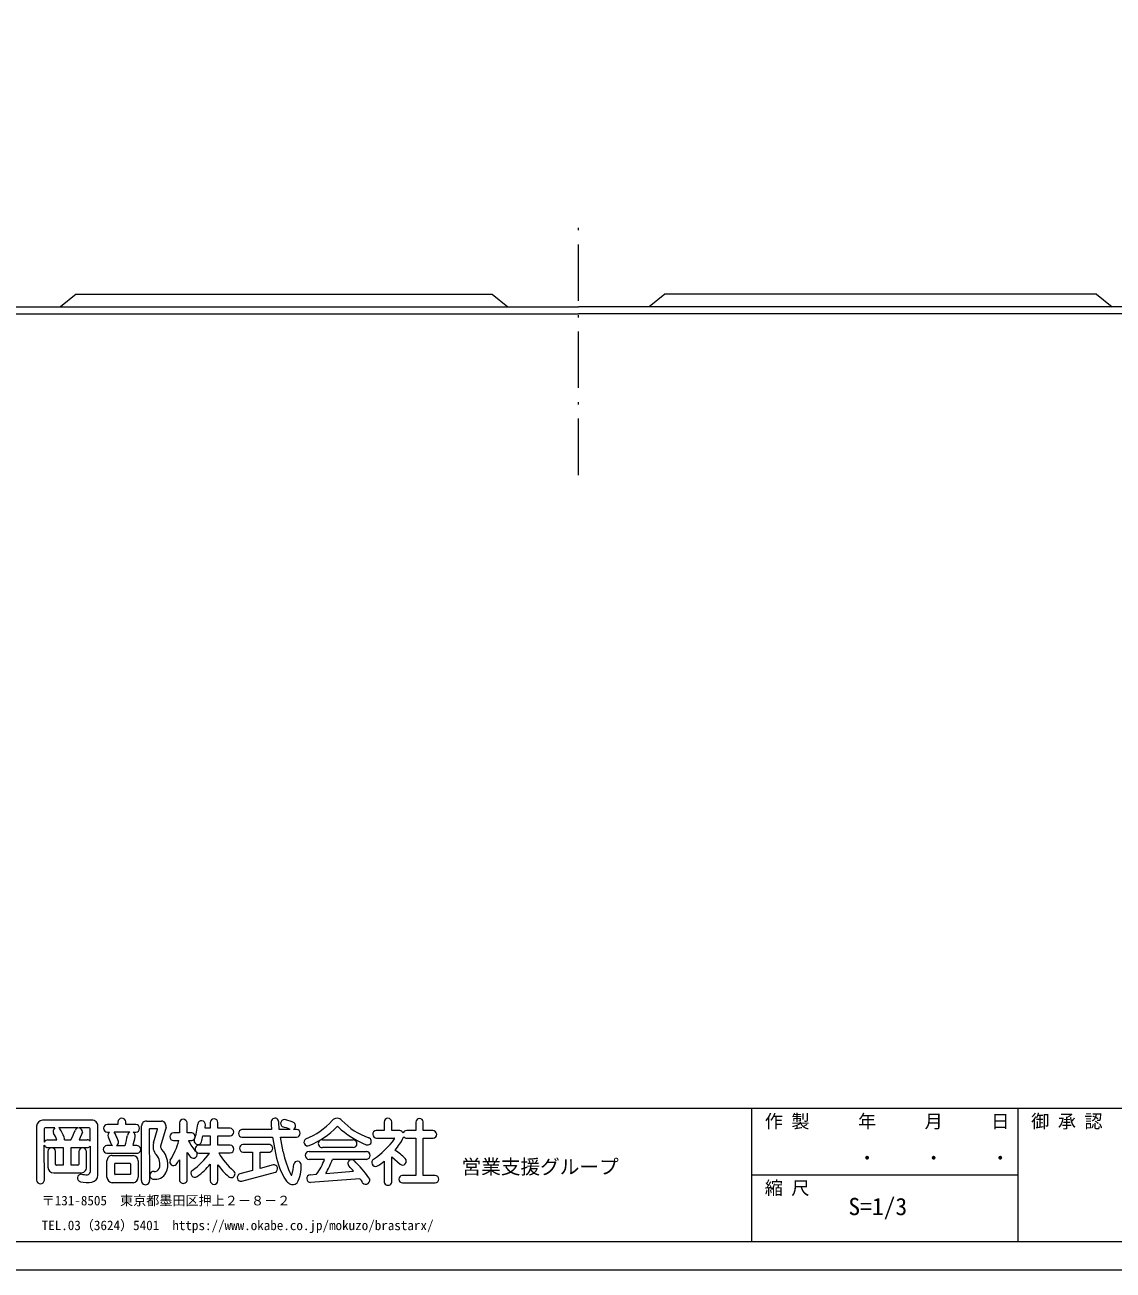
# Model space of a CAD drawing. Units: millimetres, scale not verified. Extents: x -630 to 630, y -1503 to 1503.
# Drawn here: x -245 to 101.6, y -1477.5 to -1080.9 of the extents above; entities that cross this region are included whole.
import ezdxf
from ezdxf.enums import TextEntityAlignment as Align

# ---------------------------------------------------------------- set-up
doc = ezdxf.new("R2010")
doc.units = ezdxf.units.MM
doc.header["$LTSCALE"] = 3
doc.linetypes.add('DASHED_DOTTED', pattern=[9.25, 6, -1.5, 0.25, -1.5])
for name, color, linetype, lineweight in [('0-C_レイヤ14', 7, 'Continuous', 18), ('0-F_0', 4, 'Continuous', 5), ('1-0_レイヤ15', 2, 'Continuous', 18)]:
    doc.layers.add(name, color=color, linetype=linetype, lineweight=lineweight)
doc.styles.add('ＭＳ ゴシック', font='')
doc.styles.get('ＭＳ ゴシック').set_extended_font_data('MS Gothic')

msp = doc.modelspace()

# ---------------------------------------------------------------- linework, layer by layer
at = {"layer": '0-C_レイヤ14'}
for p, q in [((-241.246, -1431.727), (-241.246, -1448.878)), ((-223.663, -1429.783), (-239.345, -1429.783)), ((-221.719, -1447.323), (-221.719, -1431.641)), ((-207.809, -1448.999), (-207.809, -1431.632)), ((-206.254, -1430.077), (-201.489, -1430.073)), ((-238.787, -1432.557), (-238.787, -1436.821)), ((-235.435, -1432.25), (-238.481, -1432.25)), ((-227.992, -1432.254), (-234.135, -1432.254)), ((-224.484, -1432.25), (-227.638, -1432.25)), ((-224.182, -1436.458), (-224.186, -1432.574)), ((-218.695, -1433.628), (-218.008, -1433.628)), ((-218.432, -1435.093), (-217.572, -1437.253)), ((-211.559, -1433.628), (-216.557, -1433.624)), ((-210.479, -1433.628), (-209.623, -1433.628)), ((-205.346, -1432.682), (-205.32, -1448.977)), ((-202.811, -1432.535), (-205.217, -1432.54)), ((-203.964, -1437.032), (-202.694, -1432.682)), ((-200.033, -1432.021), (-201.795, -1438.112)), ((-166.399, -1432.807), (-175.882, -1432.799)), ((-158.451, -1432.721), (-159.444, -1432.721)), ((-133.01, -1435.486), (-127.385, -1435.499)), ((-238.783, -1448.878), (-238.787, -1437.737)), ((-237.66, -1439.719), (-237.66, -1444.731)), ((-237.643, -1436.043), (-234.757, -1436.043)), ((-235.198, -1443.867), (-235.198, -1439.719)), ((-232.346, -1436.043), (-230.32, -1436.043)), ((-227.81, -1439.719), (-227.81, -1443.867)), ((-225.348, -1444.731), (-225.348, -1439.719)), ((-224.169, -1438.061), (-224.182, -1446.372)), ((-217.054, -1437.879), (-218.872, -1437.879)), ((-215.788, -1437.883), (-213.092, -1437.866)), ((-209.321, -1437.905), (-210.53, -1437.905)), ((-197.633, -1436.307), (-195.948, -1436.307)), ((-192.838, -1436.307), (-192.103, -1436.307)), ((-166.961, -1437.516), (-175.601, -1437.516)), ((-154.433, -1439.763), (-136.203, -1439.763)), ((-150.234, -1436), (-140.428, -1436)), ((-140.428, -1438.505), (-150.234, -1438.505)), ((-218.868, -1440.324), (-209.321, -1440.324)), ((-218.829, -1447.975), (-218.829, -1442.705)), ((-217.187, -1441.063), (-210.491, -1441.063)), ((-216.319, -1447.012), (-216.319, -1443.642)), ((-216.19, -1443.512), (-211.481, -1443.512)), ((-211.351, -1443.642), (-211.351, -1447.012)), ((-208.893, -1442.705), (-208.893, -1447.975)), ((-195.767, -1442.372), (-195.775, -1448.619)), ((-193.313, -1448.619), (-193.313, -1440.065)), ((-189.576, -1440.255), (-186.163, -1440.255)), ((-183.226, -1440.212), (-179.554, -1440.212)), ((-149.508, -1442.268), (-154.433, -1442.268)), ((-136.203, -1442.268), (-147.046, -1442.268)), ((-130.552, -1442.847), (-130.543, -1449.18)), ((-235.759, -1446.588), (-227.292, -1446.588)), ((-211.481, -1447.141), (-216.19, -1447.141)), ((-185.947, -1443.797), (-185.947, -1449.068)), ((-183.485, -1449.068), (-183.485, -1444.013)), ((-175.903, -1449.267), (-165.181, -1446.351)), ((-154.131, -1447.193), (-152.109, -1447.02)), ((-149.15, -1446.813), (-140.298, -1445.996)), ((-210.491, -1449.703), (-217.187, -1449.703)), ((-138.276, -1448.433), (-154.001, -1449.655)), ((-124.703, -1449.785), (-114.292, -1449.789))]:
    msp.add_line(p, q, dxfattribs=at)
for points in [[(-215.369, -1430.388), (-215.369, -1431.123), (-218.695, -1431.123)], [(-209.619, -1431.127), (-212.863, -1431.123), (-212.863, -1430.345)], [(-195.775, -1430.647), (-195.775, -1433.801), (-197.547, -1433.801)], [(-192.147, -1433.801), (-193.313, -1433.801), (-193.313, -1430.647)], [(-185.947, -1430.535), (-185.947, -1432.349), (-187.589, -1432.349)], [(-179.64, -1432.349), (-183.485, -1432.349), (-183.485, -1430.535)], [(-160.528, -1432.721), (-163.937, -1432.721), (-164.11, -1430.388)], [(-130.543, -1430.388), (-130.543, -1433.11), (-133.131, -1433.093)], [(-125.58, -1433.118), (-128.081, -1433.11), (-128.081, -1430.345)], [(-120.43, -1430.393), (-120.43, -1433.093), (-123.372, -1433.11)], [(-115.035, -1433.11), (-118.102, -1433.11), (-118.102, -1430.345)], [(-226.674, -1433.559), (-227.681, -1436.047), (-225.128, -1436.047)], [(-188.323, -1434.769), (-185.947, -1434.769), (-185.947, -1437.749), (-189.49, -1437.749)], [(-179.554, -1437.749), (-183.485, -1437.749), (-183.485, -1434.769), (-179.64, -1434.769)], [(-175.86, -1435.227), (-166.097, -1435.227), (-165.056, -1440.877)], [(-162.706, -1439.823), (-163.591, -1435.183), (-158.451, -1435.183)], [(-123.372, -1435.529), (-120.478, -1435.529), (-120.478, -1447.409), (-124.793, -1447.387)], [(-114.292, -1447.392), (-118.102, -1447.409), (-118.102, -1435.529), (-114.948, -1435.529)], [(-237.66, -1438.51), (-232.778, -1438.51), (-232.778, -1444.126), (-234.938, -1444.126)], [(-228.07, -1444.126), (-230.273, -1444.126), (-230.273, -1438.51), (-225.132, -1438.51)], [(-175.601, -1439.979), (-172.491, -1439.979), (-172.491, -1445.811), (-176.538, -1446.908)], [(-165.881, -1443.996), (-170.028, -1445.163), (-170.028, -1439.979), (-166.961, -1439.979)], [(-128.081, -1449.18), (-128.081, -1441.491), (-125.489, -1443.823)]]:
    msp.add_lwpolyline(points, dxfattribs=at)
for centre, radius, start, end in [((-239.293, -1431.735), 1.953, 91.52137, 179.76612), ((-223.583, -1431.645), 1.863, 0.12368, 92.48023), ((-218.665, -1432.375), 1.253, 91.38273, 268.61727), ((-214.115, -1430.409), 1.254, 2.92254, 179.05298), ((-209.691, -1432.377), 1.253, 273.11641, 86.68568), ((-206.275, -1431.611), 1.534, 89.19307, 180.80693), ((-201.641, -1431.705), 1.639, 348.88353, 84.65273), ((-194.544, -1430.75), 1.236, 4.76758, 175.23242), ((-207.587, -1429.897), 17.7, 339.15725, 356.39251), ((-188.698, -1431.207), 1.24, 357.11096, 170.87102), ((-204.636, -1429.756), 17.243, 351.34973, 354.96472), ((-184.716, -1430.629), 1.235, 4.34541, 175.65459), ((-165.322, -1430.373), 1.212, 359.26046, 188.73563), ((-141.866, -1430.36), 24.655, 180.45639, 185.69616), ((-162.277, -1430.82), 1.24, 69.46158, 240.98814), ((-166.415, -1445.466), 16.456, 64.18811, 73.8649), ((-159.986, -1431.626), 1.222, 296.35428, 52.91184), ((-162.673, -1416.475), 20.516, 290.42472, 319.24156), ((-145.555, -1431.352), 2.164, 43.22578, 136.77422), ((-145.401, -1432.087), 0.257, 34.0708, 133.24881), ((-129.017, -1416.016), 20.39, 222.79891, 251.56918), ((-129.311, -1430.428), 1.233, 3.84542, 178.16475), ((-119.265, -1430.44), 1.167, 4.68635, 177.65193), ((-238.481, -1432.557), 0.307, 90, 180), ((-234.692, -1433.343), 1.322, 124.20491, 211.09197), ((-244.273, -1439.785), 10.226, 21.46745, 34.28199), ((-234.574, -1433.069), 0.925, 34.88437, 61.65661), ((-254.149, -1444.684), 23.684, 23.707, 30.84886), ((-233.725, -1435.777), 1.404, 349.08122, 25.99767), ((-262.556, -1419.424), 36.268, 332.7262, 338.10924), ((-227.789, -1433.468), 1.231, 99.48038, 154.86526), ((-227.876, -1433.434), 1.208, 354.07315, 78.63102), ((-224.563, -1432.622), 0.381, 7.26484, 77.96327), ((-217.287, -1434.63), 1.235, 125.75073, 202.00164), ((-217.459, -1434.748), 1.442, 19.83388, 51.24147), ((-258.612, -1451.669), 45.936, 19.11499, 22.27184), ((-250.438, -1426.935), 38.913, 343.6861, 348.6012), ((-210.989, -1434.817), 1.318, 115.60725, 171.69176), ((-249.898, -1427.021), 40.845, 344.54586, 348.77564), ((-211.053, -1434.73), 1.242, 348.76276, 62.43538), ((-205.187, -1432.697), 0.16, 100.80575, 174.64687), ((-202.835, -1432.675), 0.141, 356.94656, 79.96086), ((-197.561, -1435.055), 1.254, 89.3346, 266.71553), ((-192.035, -1435.052), 1.256, 266.87477, 95.10075), ((-210.377, -1431.369), 22.314, 346.14401, 351.23613), ((-179.67, -1433.559), 1.21, 271.4321, 88.5679), ((-175.745, -1434.012), 1.22, 96.41823, 264.60124), ((-167.897, -1450.14), 18.913, 67.07032, 74.61252), ((-158.495, -1433.952), 1.232, 272.07864, 87.92136), ((-154.868, -1436.761), 1.24, 121.32112, 292.70421), ((-165.493, -1412.141), 28.055, 293.31325, 315.22564), ((-125.143, -1410.218), 29.56, 227.30276, 247.90212), ((-135.824, -1436.498), 1.193, 248.41729, 72.41472), ((-132.98, -1434.285), 1.202, 97.21838, 268.56832), ((-147.936, -1421.104), 25.328, 303.50004, 324.81876), ((-127.408, -1435.673), 0.175, 351.89287, 82.63993), ((-149.845, -1421.709), 28.857, 322.15665, 332.03779), ((-125.788, -1434.653), 1.549, 32.23894, 82.2679), ((-123.373, -1434.32), 1.211, 89.97852, 155.94325), ((-125.798, -1434.661), 1.553, 338.12543, 344.02528), ((-123.372, -1434.319), 1.21, 219.47297, 269.97158), ((-115.033, -1434.321), 1.211, 273.99544, 90.09538), ((-237.63, -1437.257), 1.253, 202.49483, 268.61866), ((-237.572, -1437.378), 1.337, 93.00974, 155.36251), ((-236.429, -1439.815), 1.235, 4.43221, 175.56779), ((-226.579, -1439.879), 1.242, 7.39703, 172.60297), ((-225.118, -1437.282), 1.227, 269.34312, 320.66253), ((-225.125, -1437.337), 1.29, 42.98925, 90.10932), ((-218.767, -1439.101), 1.227, 94.90973, 265.29273), ((-216.309, -1436.735), 1.365, 202.28042, 236.94095), ((-216.272, -1436.899), 1.097, 296.18107, 14.36857), ((-209.252, -1439.115), 1.212, 266.72951, 93.27049), ((-200.483, -1438.214), 3.676, 161.24678, 223.83895), ((-200.382, -1438.135), 1.414, 179.07709, 221.46828), ((-206.113, -1443.815), 6.658, 335.50528, 45.43515), ((-216.591, -1430.901), 21.339, 327.12265, 345.32466), ((-181.194, -1430.957), 12.814, 204.67734, 223.67663), ((-189.852, -1436.334), 1.201, 173.31008, 341.63231), ((-189.497, -1439.003), 1.254, 89.64809, 220.04225), ((-179.64, -1438.981), 1.234, 274.01418, 85.98582), ((-175.376, -1438.747), 1.252, 100.34023, 259.65977), ((-167.345, -1438.747), 1.29, 287.34258, 72.65742), ((-154.433, -1441.015), 1.253, 90, 270), ((-150.285, -1437.253), 1.254, 87.68033, 272.31967), ((-140.458, -1437.253), 1.253, 271.38273, 88.61727), ((-136.28, -1441.015), 1.255, 273.55173, 86.44827), ((-139.361, -1457.906), 22.213, 45.69908, 56.36331), ((-217.222, -1442.67), 1.607, 88.76802, 181.23198), ((-216.203, -1443.629), 0.117, 83.65981, 186.34019), ((-211.502, -1443.664), 0.153, 8.1301, 81.8699), ((-210.565, -1442.733), 1.672, 0.98795, 87.48426), ((-206.463, -1443.8), 4.507, 341.65909, 42.40906), ((-197.652, -1443.089), 1.184, 149.27417, 319.21124), ((-214.197, -1431.212), 21.546, 324.04593, 328.80419), ((-184.553, -1434.755), 10.244, 211.22143, 221.43223), ((-191.337, -1440.679), 1.238, 223.67041, 38.68261), ((-203.772, -1428.176), 21.353, 304.44882, 325.55118), ((-191.335, -1440.683), 1.238, 44.85856, 45.14144), ((-189.499, -1439.002), 1.255, 225.99999, 266.48015), ((-164.419, -1429.45), 21.668, 209.77834, 229.39494), ((-141.049, -1436.031), 24.491, 191.41254, 211.59033), ((-136.936, -1435.14), 26.192, 190.30072, 207.67707), ((-158.166, -1444.044), 1.17, 4.69612, 166.07914), ((-167.786, -1435.353), 19.543, 323.3427, 339.27593), ((-173.426, -1432.815), 28.023, 330.03269, 340.28585), ((-140.899, -1443.599), 1.207, 45.14508, 226.30537), ((-167.973, -1471.587), 40.147, 35.72792, 45.92611), ((-133.249, -1443.252), 1.247, 124.54042, 286.97329), ((-137.137, -1435.738), 9.691, 296.02849, 312.80824), ((-124.714, -1442.875), 1.225, 230.72837, 44.99644), ((-235.776, -1444.705), 1.884, 180.78979, 270.5273), ((-234.943, -1443.871), 0.255, 179.02046, 270.97954), ((-227.056, -1448.217), 1.202, 84.77933, 258.66888), ((-228.113, -1443.823), 0.305, 278.1301, 351.8699), ((-227.236, -1444.701), 1.888, 268.29382, 359.10227), ((-225.366, -1437.849), 9.306, 260.22409, 271.97492), ((-225.236, -1446.07), 1.097, 279.98183, 343.9926), ((-223.966, -1447.306), 2.247, 278.84977, 359.57859), ((-216.212, -1447.034), 0.109, 168.084, 281.916), ((-211.571, -1446.921), 0.238, 292.38014, 337.61986), ((-203.94, -1447.356), 1.248, 84.72871, 257.71855), ((-203.653, -1444.476), 1.646, 263.97953, 333.17799), ((-203.379, -1444.92), 3.714, 295.60443, 333.52528), ((-190.849, -1446.704), 1.248, 132.54535, 304.77427), ((-202.41, -1430.448), 21.195, 305.38173, 320.96233), ((-165.732, -1431.487), 21.727, 215.2072, 228.54854), ((-179.279, -1446.87), 1.23, 227.13435, 51.99077), ((-176.118, -1448.059), 1.226, 110.07635, 280.06063), ((-165.722, -1445.23), 1.244, 295.78577, 97.32315), ((-160.045, -1447.249), 0.103, 213.02387, 326.97613), ((-179.831, -1441.79), 20.623, 344.4876, 354.50943), ((-167.064, -1444.782), 10.1, 330.3075, 4.7337), ((-153.966, -1448.419), 1.237, 97.65917, 268.36641), ((-171.386, -1473.798), 41.706, 41.80591, 44.68217), ((-124.686, -1448.584), 1.201, 95.10761, 269.22622), ((-114.366, -1448.591), 1.201, 273.56412, 86.43588), ((-240.014, -1448.822), 1.232, 182.61168, 357.38832), ((-225.076, -1438.708), 10.915, 258.2892, 277.66807), ((-216.993, -1447.874), 1.839, 183.14265, 263.91974), ((-210.668, -1447.936), 1.776, 275.71763, 358.74472), ((-206.563, -1449.121), 1.251, 174.37383, 6.62086), ((-203.513, -1444.273), 4.358, 260.85203, 293.52324), ((-194.544, -1448.701), 1.234, 176.18593, 3.81407), ((-184.716, -1448.999), 1.233, 183.21323, 356.78677), ((-157.99, -1446.097), 4.796, 215.17554, 235.64589), ((-159.704, -1448.063), 2.228, 243.5347, 309.37144), ((-144.201, -1453.472), 7.778, 28.94873, 40.38095), ((-136.398, -1448.913), 1.275, 218.54107, 37.14077), ((-129.312, -1449.285), 1.236, 175.14092, 4.85908)]:
    msp.add_arc(centre, radius, start, end, dxfattribs=at)
at = {"layer": '0-F_0', "linetype": 'DASHED_DOTTED', "lineweight": 18}
msp.add_line((-68.651, -1224.315), (-68.651, -1145.346), dxfattribs=at)
at = {"layer": '0-F_0'}
for p, q in [((-228.651, -1166.689), (-233.651, -1170.689)), ((-228.651, -1166.689), (-96.151, -1166.689)), ((-96.151, -1166.689), (-91.151, -1170.689)), ((-41.151, -1166.689), (-46.151, -1170.689)), ((96.349, -1166.689), (-41.151, -1166.689)), ((96.349, -1166.689), (101.349, -1170.689)), ((-358.651, -1170.689), (-68.651, -1170.689)), ((-343.651, -1172.989), (-68.651, -1172.989)), ((221.349, -1170.689), (-68.651, -1170.689)), ((206.349, -1172.989), (-68.651, -1172.989))]:
    msp.add_line(p, q, dxfattribs=at)
at = {"layer": '1-0_レイヤ15'}
for p, q in [((591, -1426.116), (-591, -1426.116)), ((-13.576, -1426.116), (-13.576, -1468.542)), ((71.277, -1426.116), (71.277, -1468.542)), ((71.277, -1447.329), (-13.576, -1447.329)), ((591, -1468.542), (-591, -1468.542))]:
    msp.add_line(p, q, dxfattribs=at)
msp.add_lwpolyline([(600, -637.542), (600, -1477.542), (-600, -1477.542)], dxfattribs=at)

# ---------------------------------------------------------------- texts
at = {"layer": '0-F_0', "color": 7, "style": 'ＭＳ ゴシック'}
msp.add_text('S=1/3', height=5.499, dxfattribs=at).set_placement((17.325, -1461.691), align=Align.BOTTOM_LEFT)
at = {"layer": '1-0_レイヤ15', "color": 7, "style": 'ＭＳ ゴシック'}
for s, height, p in [('作', 4.246, (-9.334, -1433.547)), ('製', 4.246, (-0.848, -1433.547)), ('年', 4.246, (20.365, -1433.547)), ('月', 4.246, (41.578, -1433.547)), ('日', 4.246, (62.791, -1433.547)), ('御', 4.246, (75.519, -1433.547)), ('承', 4.246, (84.005, -1433.547)), ('認', 4.246, (92.49, -1433.547)), ('営業支援グループ', 4.586, (-105.894, -1448.299)), ('・', 4.246, (20.365, -1445.214)), ('・', 4.246, (41.578, -1445.214)), ('・', 4.246, (62.791, -1445.214)), ('縮', 4.246, (-9.334, -1454.76)), ('尺', 4.246, (-0.848, -1454.76)), ('〒131-8505\u3000東京都墨田区押上２－８－２', 3.057, (-239.64, -1457.84)), ('TEL.03（3624）5401\u3000https://www.okabe.co.jp/mokuzo/brastarx/', 3.057, (-239.64, -1465.733))]:
    msp.add_text(s, height=height, dxfattribs=at).set_placement(p, align=Align.BOTTOM_LEFT)

doc.saveas('drawing.dxf')
